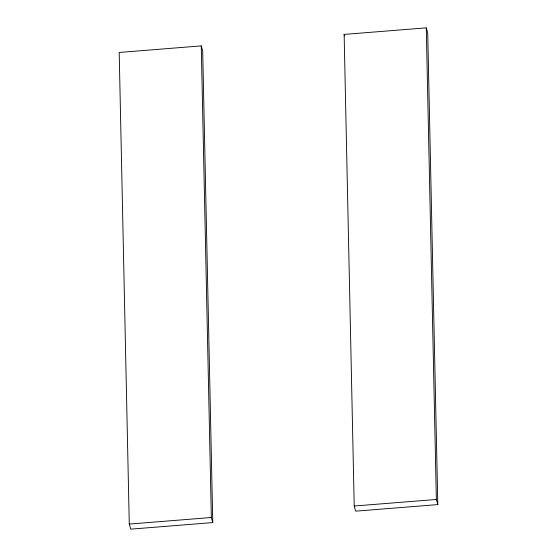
<?xml version="1.0" encoding="UTF-8"?>
<svg xmlns="http://www.w3.org/2000/svg" width="557" height="557" viewBox="0 0 557 557"><rect width="100%" height="100%" fill="white"/><g stroke="black" fill="none" stroke-linecap="round" stroke-linejoin="round"><path stroke-width="0.84" d="M201.258 45.897L119.191 52.455L129.273 524.067L130.714 529.15L212.774 522.591L202.692 50.979L201.258 45.897L211.34 517.502L212.774 522.591M344.135 34.416L426.272 27.85L427.727 32.981L437.809 504.593L355.672 511.159L354.224 506.028L344.135 34.416L344.553 35.885M129.273 524.067L211.34 517.502M354.224 506.028L436.354 499.462L437.809 504.593M426.272 27.85L436.354 499.462"/></g></svg>
